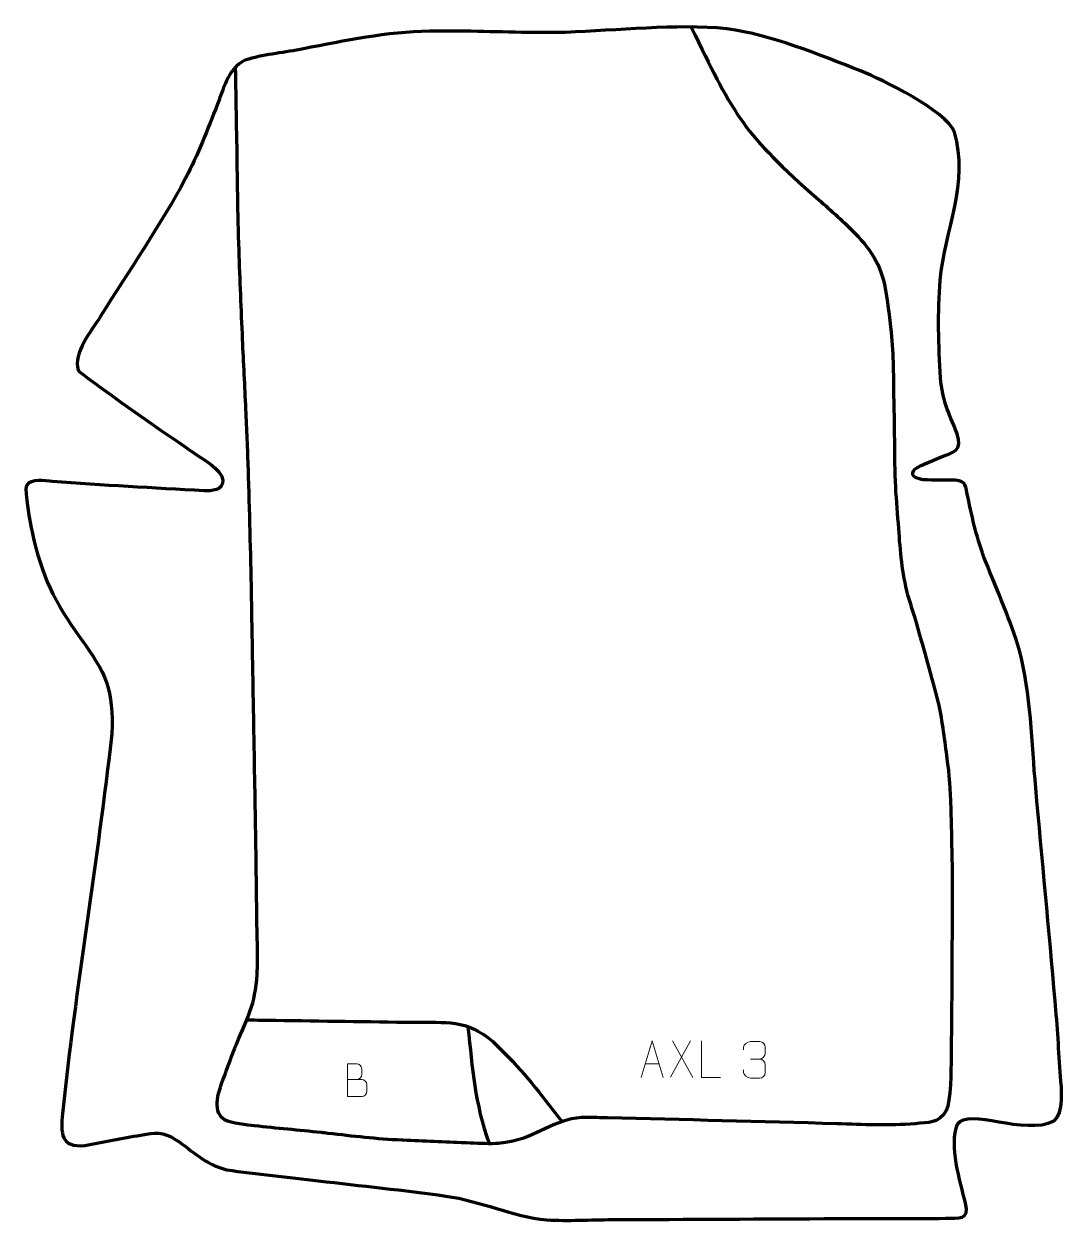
# Model space of a CAD drawing. Header units: millimetres. Extents: x 829 to 1539, y -117 to 699.
import ezdxf

# ---------------------------------------------------------------- set-up
doc = ezdxf.new("R2010")
doc.units = ezdxf.units.MM
doc.header["$MEASUREMENT"] = 0
doc.layers.add('layer 1', color=7, linetype='Continuous')
doc.layers.add('layer 2', color=7, linetype='Continuous')

msp = doc.modelspace()

# ---------------------------------------------------------------- linework, layer by layer
at = {"layer": 'layer 1', "color": 142, "lineweight": 158}
for points, knots in [([(1284.551, 696.4174), (1311.2575, 641.5098), (1318.8854, 625.0511), (1366.1603, 583.6613), (1366.1603, 583.6613), (1375.046, 575.8818), (1383.9106, 568.2117), (1392.4228, 560.0126), (1392.4228, 560.0126), (1398.0151, 554.5658), (1403.0688, 549.0332), (1407.4006, 542.5136), (1407.4006, 542.5136), (1411.6984, 535.7951), (1414.4695, 529.1256), (1416.162, 521.3324), (1416.162, 521.3324), (1418.1186, 511.1278), (1419.5961, 499.2012), (1420.7369, 488.7801), (1420.7369, 488.7801), (1422.4705, 472.9446), (1422.2015, 457.8232), (1422.5198, 441.9747), (1422.5198, 441.9747), (1422.7162, 433.077), (1422.8798, 424.1845), (1422.9445, 415.2846), (1422.9445, 415.2846), (1423.0017, 404.525), (1423.1083, 393.8031), (1423.6334, 383.0532), (1423.6334, 383.0532), (1424.0995, 373.784), (1425.0688, 364.1927), (1425.7028, 354.8553), (1425.7028, 354.8553), (1426.7326, 339.6915), (1428.0215, 324.4199), (1432.0045, 309.6996), (1432.0045, 309.6996), (1433.5661, 304.1546), (1435.3851, 298.6687), (1437.0478, 293.1502), (1437.0478, 293.1502), (1442.1664, 275.3659), (1447.2486, 257.5907), (1451.9234, 239.6827), (1451.9234, 239.6827), (1454.8642, 228.348), (1456.5761, 214.1409), (1458.2227, 202.3789), (1458.2227, 202.3789), (1459.769, 191.3338), (1460.8653, 180.4456), (1461.2643, 169.2945), (1461.2643, 169.2945), (1461.2643, 169.2945), (1461.2965, 168.3312), (1461.2965, 168.3312), (1461.2965, 168.3312), (1461.5673, 157.1359), (1461.8586, 145.9413), (1462.121, 134.7458), (1462.121, 134.7458), (1462.423, 121.7507), (1462.5323, 108.7734), (1462.3961, 95.7753), (1462.3961, 95.7753), (1462.3688, 93.5457), (1462.3478, 91.3169), (1462.3336, 89.0872), (1462.3336, 89.0872), (1462.1813, 57.3227), (1462.039, 25.56), (1461.6368, -6.2027), (1461.6368, -6.2027), (1461.5428, -13.5153), (1461.4647, -36.0006), (1458.3257, -41.9829), (1458.3257, -41.9829), (1453.5414, -51.1009), (1446.0575, -50.2966), (1437.0602, -51.0723), (1437.0602, -51.0723), (1419.3557, -52.7129), (1401.3361, -51.598), (1383.588, -51.1196), (1383.588, -51.1196), (1331.4898, -49.7542), (1279.3946, -48.2923), (1227.2917, -47.1132), (1227.2917, -47.1132), (1222.526, -47.0059), (1217.7603, -46.9056), (1212.9943, -46.8121), (1212.9943, -46.8121), (1193.8544, -46.4393), (1180.982, -58.9195), (1162.6913, -63.0081), (1162.6913, -63.0081), (1161.0368, -63.378), (1159.4157, -63.6713), (1157.7451, -63.952), (1157.7451, -63.952), (1155.4556, -64.3027), (1153.2886, -64.5039), (1150.979, -64.6431), (1150.979, -64.6431), (1144.3158, -64.9243), (1137.6356, -64.4242), (1130.9787, -64.1636), (1130.9787, -64.1636), (1130.9787, -64.1636), (1130.0353, -64.1267), (1130.0353, -64.1267), (1130.0353, -64.1267), (1116.0108, -63.6077), (1101.9901, -62.9824), (1087.969, -62.3794), (1087.969, -62.3794), (1087.969, -62.3794), (1087.0134, -62.3384), (1087.0134, -62.3384), (1087.0134, -62.3384), (1069.541, -61.5892), (1053.891, -59.6657), (1036.6086, -57.6739), (1036.6086, -57.6739), (1035.049, -57.4941), (1033.4894, -57.3187), (1031.929, -57.1463), (1031.929, -57.1463), (1016.8013, -55.4855), (1001.4466, -54.3032), (986.4071, -52.5113), (986.4071, -52.5113), (982.156, -52.0049), (969.9375, -50.6541), (966.4936, -48.6288), (966.4936, -48.6288), (966.4936, -48.6288), (966.1161, -48.4067), (966.1161, -48.4067), (966.1161, -48.4067), (956.4712, -41.8626), (962.7286, -27.6483), (965.764, -19.1126), (965.764, -19.1126), (967.911, -12.8994), (970.2779, -6.765), (972.6427, -0.6323), (972.6427, -0.6323), (973.1345, 0.6431), (973.6317, 1.9149), (974.1382, 3.1845), (974.1382, 3.1845), (981.9049, 21.8753), (986.9072, 29.6731), (988.2495, 50.8973), (988.2495, 50.8973), (988.4187, 53.8264), (988.4941, 56.7351), (988.5393, 59.6678), (988.5393, 59.6678), (988.6207, 67.8992), (988.2488, 76.1551), (988.1237, 84.3892), (988.1237, 84.3892), (987.828, 108.2676), (987.5875, 132.1459), (987.1764, 156.0227), (987.1764, 156.0227), (986.9515, 168.7406), (986.7188, 181.4584), (986.4952, 194.1763), (986.4952, 194.1763), (986.1548, 213.5707), (985.8046, 232.9648), (985.4725, 252.3594), (985.4725, 252.3594), (985.1412, 271.7682), (984.7947, 291.1767), (984.4245, 310.5847), (984.4245, 310.5847), (983.8838, 338.8208), (983.2166, 367.0504), (982.2882, 395.2765), (982.2882, 395.2765), (981.8361, 408.9204), (981.2953, 422.5574), (980.6451, 436.1934), (980.6451, 436.1934), (979.8807, 452.0713), (979.0637, 467.9461), (978.35, 483.8266), (978.35, 483.8266), (977.4399, 504.1509), (976.5947, 524.4755), (975.909, 544.8087), (975.909, 544.8087), (975.0834, 569.5511), (974.8929, 594.5741), (974.4597, 619.351), (974.4597, 619.351), (974.2423, 631.779), (974.0249, 644.2071), (973.8076, 656.6351), (973.8076, 656.6351), (973.7351, 660.7777), (973.6627, 664.9205), (973.5902, 669.0631), (973.5902, 669.0631), (973.5902, 669.0631), (973.5735, 670.0191), (973.5735, 670.0191)], [0, 0, 0, 0, 0.01818182, 0.01818182, 0.01818182, 0.01818182, 0.03636364, 0.03636364, 0.03636364, 0.03636364, 0.05454545, 0.05454545, 0.05454545, 0.05454545, 0.07272727, 0.07272727, 0.07272727, 0.07272727, 0.09090909, 0.09090909, 0.09090909, 0.09090909, 0.10909091, 0.10909091, 0.10909091, 0.10909091, 0.12727273, 0.12727273, 0.12727273, 0.12727273, 0.14545455, 0.14545455, 0.14545455, 0.14545455, 0.16363636, 0.16363636, 0.16363636, 0.16363636, 0.18181818, 0.18181818, 0.18181818, 0.18181818, 0.2, 0.2, 0.2, 0.2, 0.21818182, 0.21818182, 0.21818182, 0.21818182, 0.23636364, 0.23636364, 0.23636364, 0.23636364, 0.25454545, 0.25454545, 0.25454545, 0.25454545, 0.27272727, 0.27272727, 0.27272727, 0.27272727, 0.29090909, 0.29090909, 0.29090909, 0.29090909, 0.30909091, 0.30909091, 0.30909091, 0.30909091, 0.32727273, 0.32727273, 0.32727273, 0.32727273, 0.34545455, 0.34545455, 0.34545455, 0.34545455, 0.36363636, 0.36363636, 0.36363636, 0.36363636, 0.38181818, 0.38181818, 0.38181818, 0.38181818, 0.4, 0.4, 0.4, 0.4, 0.41818182, 0.41818182, 0.41818182, 0.41818182, 0.43636364, 0.43636364, 0.43636364, 0.43636364, 0.45454545, 0.45454545, 0.45454545, 0.45454545, 0.47272727, 0.47272727, 0.47272727, 0.47272727, 0.49090909, 0.49090909, 0.49090909, 0.49090909, 0.50909091, 0.50909091, 0.50909091, 0.50909091, 0.52727273, 0.52727273, 0.52727273, 0.52727273, 0.54545455, 0.54545455, 0.54545455, 0.54545455, 0.56363636, 0.56363636, 0.56363636, 0.56363636, 0.58181818, 0.58181818, 0.58181818, 0.58181818, 0.6, 0.6, 0.6, 0.6, 0.61818182, 0.61818182, 0.61818182, 0.61818182, 0.63636364, 0.63636364, 0.63636364, 0.63636364, 0.65454545, 0.65454545, 0.65454545, 0.65454545, 0.67272727, 0.67272727, 0.67272727, 0.67272727, 0.69090909, 0.69090909, 0.69090909, 0.69090909, 0.70909091, 0.70909091, 0.70909091, 0.70909091, 0.72727273, 0.72727273, 0.72727273, 0.72727273, 0.74545455, 0.74545455, 0.74545455, 0.74545455, 0.76363636, 0.76363636, 0.76363636, 0.76363636, 0.78181818, 0.78181818, 0.78181818, 0.78181818, 0.8, 0.8, 0.8, 0.8, 0.81818182, 0.81818182, 0.81818182, 0.81818182, 0.83636364, 0.83636364, 0.83636364, 0.83636364, 0.85454545, 0.85454545, 0.85454545, 0.85454545, 0.87272727, 0.87272727, 0.87272727, 0.87272727, 0.89090909, 0.89090909, 0.89090909, 0.89090909, 0.90909091, 0.90909091, 0.90909091, 0.90909091, 0.92727273, 0.92727273, 0.92727273, 0.92727273, 0.94545455, 0.94545455, 0.94545455, 0.94545455, 0.96363636, 0.96363636, 0.96363636, 0.96363636, 1, 1, 1, 1]), ([(981.8127, 19.7315), (988.1779, 19.6412), (994.543, 19.5508), (1000.9083, 19.4605), (1000.9083, 19.4605), (1032.4174, 19.0133), (1063.9332, 18.5186), (1095.4422, 18.121), (1095.4422, 18.121), (1116.7332, 17.8523), (1131.5853, 20.2883), (1148.9357, 4.9697), (1148.9357, 4.9697), (1164.0605, -9.1232), (1177.4594, -25.0899), (1189.9167, -41.5456), (1189.9167, -41.5456), (1192.0159, -44.3185), (1194.1174, -46.9995), (1196.3369, -49.6779)], [0, 0, 0, 0, 0.16666667, 0.16666667, 0.16666667, 0.16666667, 0.33333333, 0.33333333, 0.33333333, 0.33333333, 0.5, 0.5, 0.5, 0.5, 0.66666667, 0.66666667, 0.66666667, 0.66666667, 1, 1, 1, 1])]:
    msp.add_open_spline(points, degree=3, knots=knots, dxfattribs=at)
msp.add_open_spline([(1131.9729, 14.8976), (1135.3408, -13.9204), (1136.5717, -36.7176), (1146.4841, -64.6258)], degree=3, dxfattribs=at)
at = {"layer": 'layer 1', "color": 142, "lineweight": 9}
for points, knots in [([(1250.3424, -19.5109), (1250.3424, -19.5109), (1257.721, 5.4688), (1257.721, 5.4688), (1257.721, 5.4688), (1257.721, 5.4688), (1265.2989, -19.5109), (1265.2989, -19.5109)], [0, 0, 0, 0, 0.33333333, 0.33333333, 0.33333333, 0.33333333, 1, 1, 1, 1]), ([(1304.3438, -19.5109), (1304.3438, -19.5109), (1291.3811, -19.5109), (1291.3811, -19.5109), (1291.3811, -19.5109), (1291.3811, -19.5109), (1291.3811, 5.4688), (1291.3811, 5.4688)], [0, 0, 0, 0, 0.33333333, 0.33333333, 0.33333333, 0.33333333, 1, 1, 1, 1]), ([(1320.0778, -0.7694), (1320.0778, -0.7694), (1320.0778, 1.0898), (1320.0778, 1.0898), (1320.0778, 1.0898), (1320.0635, 2.8335), (1322.7308, 4.9539), (1324.792, 4.9311), (1324.792, 4.9311), (1326.8582, 4.9311), (1328.9244, 4.9311), (1330.9903, 4.9311), (1330.9903, 4.9311), (1333.1871, 4.94), (1334.7871, 3.0912), (1334.8315, 1.1771), (1334.8315, 1.1771), (1334.8311, -0.2595), (1334.8311, -1.6961), (1334.8315, -3.1331), (1334.8315, -3.1331), (1334.7828, -4.7883), (1333.1786, -7.0207), (1330.9779, -7.0107), (1330.9779, -7.0107), (1333.184, -7.0219), (1334.7936, -8.827), (1334.8477, -10.8886), (1334.8477, -10.8886), (1334.8473, -12.6752), (1334.8473, -14.4618), (1334.8477, -16.2488), (1334.8477, -16.2488), (1334.8578, -18.3123), (1332.8008, -20.0773), (1330.9779, -20.0692), (1330.9779, -20.0692), (1328.9105, -20.0688), (1326.8431, -20.0688), (1324.7754, -20.0692), (1324.7754, -20.0692), (1322.6045, -20.0576), (1320.0708, -17.6548), (1320.0523, -16.1916), (1320.0523, -16.1916), (1320.0523, -16.1916), (1320.0523, -14.281), (1320.0523, -14.281)], [0, 0, 0, 0, 0.07692308, 0.07692308, 0.07692308, 0.07692308, 0.15384615, 0.15384615, 0.15384615, 0.15384615, 0.23076923, 0.23076923, 0.23076923, 0.23076923, 0.30769231, 0.30769231, 0.30769231, 0.30769231, 0.38461538, 0.38461538, 0.38461538, 0.38461538, 0.46153846, 0.46153846, 0.46153846, 0.46153846, 0.53846154, 0.53846154, 0.53846154, 0.53846154, 0.61538462, 0.61538462, 0.61538462, 0.61538462, 0.69230769, 0.69230769, 0.69230769, 0.69230769, 0.76923077, 0.76923077, 0.76923077, 0.76923077, 0.84615385, 0.84615385, 0.84615385, 0.84615385, 1, 1, 1, 1]), ([(1049.8269, -20.9565), (1053.0894, -20.9562), (1056.3521, -20.9562), (1059.6152, -20.9565), (1059.6152, -20.9565), (1061.3864, -20.972), (1063.1111, -22.5287), (1063.1111, -24.3664), (1063.1111, -24.3664), (1063.1108, -25.3782), (1063.1108, -28.1124), (1063.1111, -29.1246), (1063.1111, -29.1246), (1063.127, -30.7904), (1061.7442, -32.5961), (1059.6627, -32.5809), (1059.6627, -32.5809), (1056.3993, -32.5806), (1053.1362, -32.5806), (1049.8734, -32.5809), (1049.8734, -32.5809), (1049.8734, -25.1227), (1049.8734, -17.6648), (1049.8734, -10.2072), (1049.8734, -10.2072), (1052.0018, -10.2072), (1054.1305, -10.2072), (1056.2591, -10.2072), (1056.2591, -10.2072), (1057.7662, -10.1914), (1059.6462, -11.9044), (1059.6621, -13.6639), (1059.6621, -13.6639), (1059.6617, -15.5164), (1059.6617, -15.6473), (1059.6621, -17.5002), (1059.6621, -17.5002), (1059.6776, -19.3527), (1058.0148, -20.972), (1056.2126, -20.9565)], [0, 0, 0, 0, 0.09090909, 0.09090909, 0.09090909, 0.09090909, 0.18181818, 0.18181818, 0.18181818, 0.18181818, 0.27272727, 0.27272727, 0.27272727, 0.27272727, 0.36363636, 0.36363636, 0.36363636, 0.36363636, 0.45454545, 0.45454545, 0.45454545, 0.45454545, 0.54545455, 0.54545455, 0.54545455, 0.54545455, 0.63636364, 0.63636364, 0.63636364, 0.63636364, 0.72727273, 0.72727273, 0.72727273, 0.72727273, 0.81818182, 0.81818182, 0.81818182, 0.81818182, 1, 1, 1, 1])]:
    msp.add_open_spline(points, degree=3, knots=knots, dxfattribs=at)
for points in [[(1283.9909, 5.4688), (1283.9909, 5.4688), (1270.236, -19.4531), (1270.236, -19.4531)], [(1271.6921, 5.4688), (1271.6921, 5.4688), (1285.4471, -19.5108), (1285.4471, -19.5108)], [(1324.7924, -7.0211), (1324.7924, -7.0211), (1330.9953, -7.0211), (1330.9953, -7.0211)], [(1253.0678, -10.2517), (1253.0678, -10.2517), (1262.5735, -10.2517), (1262.5735, -10.2517)]]:
    msp.add_open_spline(points, degree=3, dxfattribs=at)
at = {"layer": 'layer 2', "color": 242, "lineweight": 158}
msp.add_open_spline([(1198.6613, 693.3106), (1234.5182, 694.5941), (1273.0642, 699.0456), (1308.6884, 695.8171), (1308.6884, 695.8171), (1339.8649, 691.2248), (1370.6881, 678.4585), (1399.9515, 667.0361), (1399.9515, 667.0361), (1415.3128, 660.5587), (1457.9498, 640.3999), (1463.8844, 625.1803), (1463.8844, 625.1803), (1474.1775, 591.1655), (1457.3663, 558.3142), (1454.1939, 524.1983), (1454.1939, 524.1983), (1452.4481, 502.5768), (1453.0834, 479.4114), (1454.4022, 457.745), (1454.4022, 457.745), (1455.8865, 441.124), (1459.7122, 435.0582), (1465.4959, 420.2189), (1465.4959, 420.2189), (1469.8402, 406.9323), (1463.9459, 407.5542), (1452.8977, 402.895), (1452.8977, 402.895), (1449.7228, 401.5562), (1437.408, 396.7871), (1436.0121, 394.2847), (1436.0121, 394.2847), (1433.58, 389.9249), (1439.6975, 388.5405), (1442.6393, 388.1992), (1442.6393, 388.1992), (1450.2379, 387.5045), (1457.0509, 388.0568), (1464.4758, 387.7531), (1464.4758, 387.7531), (1472.4943, 386.9335), (1471.271, 383.8948), (1472.9579, 376.6103), (1472.9579, 376.6103), (1476.6521, 360.4619), (1478.9635, 348.2271), (1485.1495, 332.5512), (1485.1495, 332.5512), (1492.878, 313.0457), (1502.4637, 291.6585), (1508.2821, 271.6852), (1508.2821, 271.6852), (1516.0923, 242.5929), (1516.6067, 208.2374), (1519.3683, 178.0166), (1519.3683, 178.0166), (1523.7931, 129.5953), (1528.2842, 81.1682), (1532.6288, 32.741), (1532.6288, 32.741), (1534.1217, 15.6428), (1535.0852, -1.7287), (1536.3452, -18.8894), (1536.3452, -18.8894), (1536.9123, -26.6311), (1538.6961, -43.9923), (1531.921, -49.239), (1531.921, -49.239), (1511.3439, -59.2969), (1473.59, -39.8837), (1466.0375, -51.3027), (1466.0375, -51.3027), (1460.2245, -66.2399), (1467.7476, -90.205), (1471.5483, -105.3126), (1471.5483, -105.3126), (1474.5059, -117.0693), (1466.7596, -115.3562), (1457.712, -115.5734), (1457.712, -115.5734), (1446.2626, -115.8482), (1434.2859, -115.5922), (1422.7571, -115.6431), (1422.7571, -115.6431), (1371.6213, -115.8685), (1320.4857, -116.0942), (1269.3499, -116.3198), (1269.3499, -116.3198), (1269.3499, -116.3198), (1268.3971, -116.324), (1268.3971, -116.324), (1268.3971, -116.324), (1255.6927, -116.3801), (1242.9881, -116.4361), (1230.2836, -116.4922), (1230.2836, -116.4922), (1215.6517, -116.6108), (1200.3066, -117.4935), (1185.763, -116.7107), (1185.763, -116.7107), (1162.2718, -114.2399), (1140.8041, -103.8172), (1116.9567, -100.4054), (1116.9567, -100.4054), (1088.1885, -96.3708), (1058.9069, -93.5009), (1030.0094, -90.0114), (1030.0094, -90.0114), (1009.3542, -87.5465), (987.9051, -85.6758), (967.429, -82.4804), (967.429, -82.4804), (951.8577, -78.6424), (945.155, -69.982), (932.747, -61.9843), (932.747, -61.9843), (923.6821, -56.1415), (919.1543, -57.2725), (908.8742, -58.8822), (908.8742, -58.8822), (896.059, -60.9599), (883.3594, -63.8148), (870.6282, -65.8861), (870.6282, -65.8861), (854.2821, -67.7702), (854.1979, -57.2514), (855.4737, -44.2453), (855.4737, -44.2453), (864.5921, 42.4382), (879.4279, 128.3122), (889.1116, 214.8132), (889.1116, 214.8132), (890.5837, 244.6261), (884.8796, 256.808), (867.8809, 280.0177), (867.8809, 280.0177), (849.6248, 305.1816), (841.5398, 322.0108), (834.7342, 352.5277), (834.7342, 352.5277), (833.6261, 357.7833), (829.2038, 380.4735), (830.9703, 384.237), (830.9703, 384.237), (834.0837, 389.2308), (843.6592, 387.2503), (848.634, 386.8839), (848.634, 386.8839), (882.9252, 384.3855), (917.5537, 382.4686), (951.8979, 380.6595), (951.8979, 380.6595), (956.9584, 380.393), (965.3481, 380.6914), (964.8462, 387.8941), (964.8462, 387.8941), (963.7278, 395.7959), (950.5159, 402.565), (944.3437, 406.8751), (944.3437, 406.8751), (935.2623, 413.2082), (867.5263, 459.9047), (866.1832, 462.808), (866.1832, 462.808), (862.5748, 474.6808), (875.2353, 489.5282), (881.2032, 499.1561), (881.2032, 499.1561), (900.5963, 530.2671), (922.1875, 561.5232), (939.4199, 593.7779), (939.4199, 593.7779), (947.6343, 609.3976), (954.6956, 627.8494), (961.2826, 644.3466), (961.2826, 644.3466), (965.5476, 655.7958), (969.2499, 671.1601), (982.5449, 675.1009), (982.5449, 675.1009), (994.2103, 678.3559), (1007.6904, 679.6686), (1019.8231, 682.0498), (1019.8231, 682.0498), (1048.6297, 687.7069), (1076.4113, 693.5476), (1105.9055, 694.1306), (1105.9055, 694.1306), (1113.9057, 694.2886), (1121.9055, 694.2167), (1129.9057, 694.1086), (1129.9057, 694.1086), (1152.8516, 693.7934), (1175.6997, 692.7165), (1198.6613, 693.3106)], degree=3, knots=[0, 0, 0, 0, 0.02, 0.02, 0.02, 0.02, 0.04, 0.04, 0.04, 0.04, 0.06, 0.06, 0.06, 0.06, 0.08, 0.08, 0.08, 0.08, 0.1, 0.1, 0.1, 0.1, 0.12, 0.12, 0.12, 0.12, 0.14, 0.14, 0.14, 0.14, 0.16, 0.16, 0.16, 0.16, 0.18, 0.18, 0.18, 0.18, 0.2, 0.2, 0.2, 0.2, 0.22, 0.22, 0.22, 0.22, 0.24, 0.24, 0.24, 0.24, 0.26, 0.26, 0.26, 0.26, 0.28, 0.28, 0.28, 0.28, 0.3, 0.3, 0.3, 0.3, 0.32, 0.32, 0.32, 0.32, 0.34, 0.34, 0.34, 0.34, 0.36, 0.36, 0.36, 0.36, 0.38, 0.38, 0.38, 0.38, 0.4, 0.4, 0.4, 0.4, 0.42, 0.42, 0.42, 0.42, 0.44, 0.44, 0.44, 0.44, 0.46, 0.46, 0.46, 0.46, 0.48, 0.48, 0.48, 0.48, 0.5, 0.5, 0.5, 0.5, 0.52, 0.52, 0.52, 0.52, 0.54, 0.54, 0.54, 0.54, 0.56, 0.56, 0.56, 0.56, 0.58, 0.58, 0.58, 0.58, 0.6, 0.6, 0.6, 0.6, 0.62, 0.62, 0.62, 0.62, 0.64, 0.64, 0.64, 0.64, 0.66, 0.66, 0.66, 0.66, 0.68, 0.68, 0.68, 0.68, 0.7, 0.7, 0.7, 0.7, 0.72, 0.72, 0.72, 0.72, 0.74, 0.74, 0.74, 0.74, 0.76, 0.76, 0.76, 0.76, 0.78, 0.78, 0.78, 0.78, 0.8, 0.8, 0.8, 0.8, 0.82, 0.82, 0.82, 0.82, 0.84, 0.84, 0.84, 0.84, 0.86, 0.86, 0.86, 0.86, 0.88, 0.88, 0.88, 0.88, 0.9, 0.9, 0.9, 0.9, 0.92, 0.92, 0.92, 0.92, 0.94, 0.94, 0.94, 0.94, 0.96, 0.96, 0.96, 0.96, 1, 1, 1, 1], dxfattribs=at)

doc.saveas('drawing.dxf')
